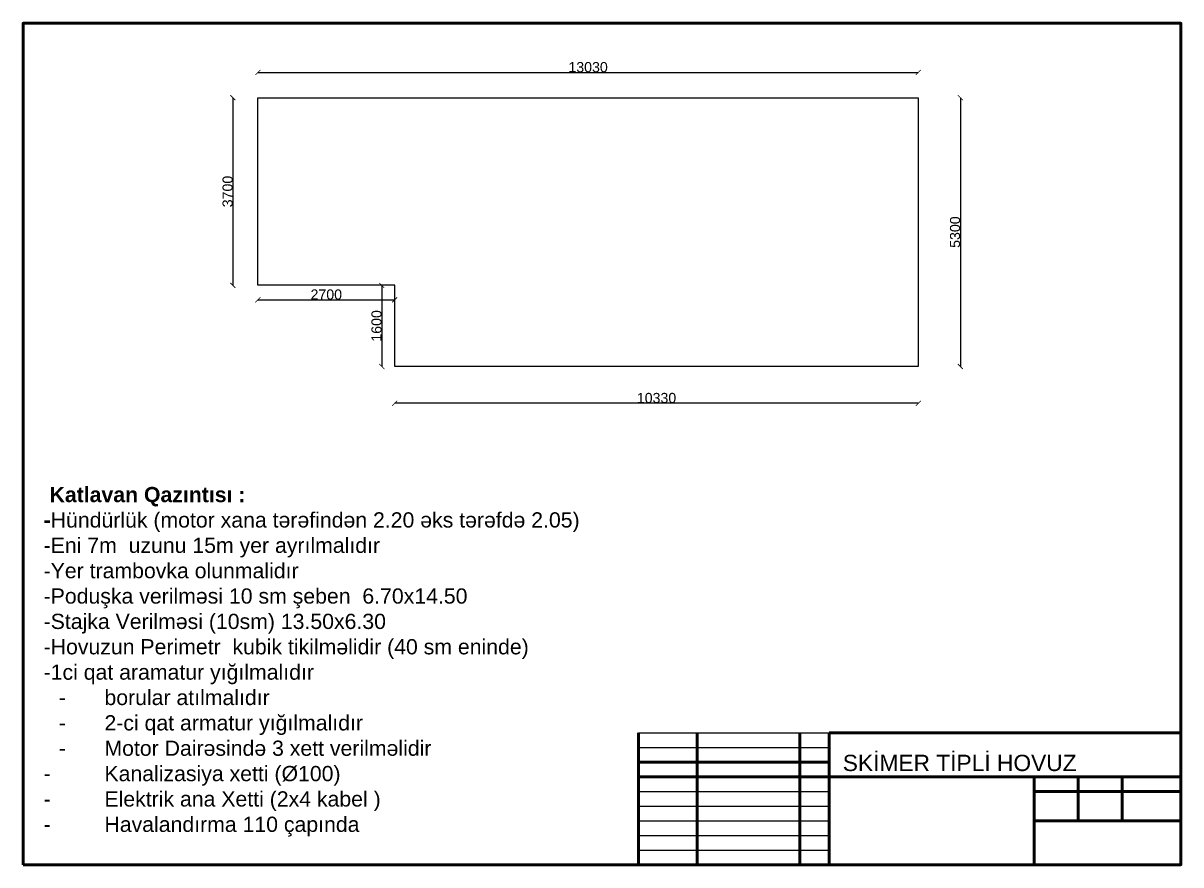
# Model space of a CAD drawing. Header units: millimetres. Extents: x 1659 to 76308, y 1100 to 43767.
# Drawn here: x 1659 to 24498, y 26875 to 43470 of the extents above; entities that cross this region are included whole.
import ezdxf

# ---------------------------------------------------------------- set-up
doc = ezdxf.new("R2010")
doc.units = ezdxf.units.MM
doc.styles.get("Standard").update_dxf_attribs({"font": 'arial.ttf'})
doc.dimstyles.new('Copy of ISO-25', dxfattribs={"dimtxt": 200, "dimasz": 100, "dimexe": 1.25, "dimexo": 0.625, "dimgap": 1, "dimtad": 1, "dimdec": 0, "dimtxsty": 'Standard', "dimblk": 'ARCHTICK', "dimcen": 2, "dimse1": 1, "dimse2": 1, "dimadec": 0, "dimazin": 0, "dimtfac": 1, "dimtdec": 0, "dimtmove": 1, "dimatfit": 3, "dimldrblk": 'ARCHTICK', "dimfxl": 1, "dimarcsym": 0})

# ---------------------------------------------------------------- blocks, each defined once
blk = doc.blocks.new('_ArchTick')
at = {"color": 0, "linetype": 'ByBlock', "const_width": 0.15}
blk.add_lwpolyline([(-0.5, -0.5), (0.5, 0.5)], dxfattribs=at)
blk = doc.blocks.new('*D87')
at = {"color": 0, "lineweight": -2, "transparency": 16777216}
blk.add_line((6289, 42499), (19319, 42499), dxfattribs=at)
at = {"layer": 'Defpoints', "color": 0, "transparency": 16777216}
for p in [(19319, 42499), (6289, 42001), (19319, 42001)]:
    blk.add_point(p, dxfattribs=at)
at = {"color": 0, "lineweight": -2, "transparency": 16777216, "xscale": 100, "yscale": 100, "zscale": 100, "rotation": 180}
blk.add_blockref('_ArchTick', (6289, 42499), dxfattribs=at)
at = {"color": 0, "lineweight": -2, "transparency": 16777216, "xscale": 100, "yscale": 100, "zscale": 100}
blk.add_blockref('_ArchTick', (19319, 42499), dxfattribs=at)
at = {"color": 0, "transparency": 16777216, "insert": (12804, 42602), "char_height": 200, "attachment_point": 5}
blk.add_mtext('13030', dxfattribs=at)
blk = doc.blocks.new('*D88')
at = {"color": 0, "lineweight": -2, "transparency": 16777216}
blk.add_line((20148, 42001), (20148, 36701), dxfattribs=at)
at = {"layer": 'Defpoints', "color": 0, "transparency": 16777216}
for p in [(19319, 42001), (19319, 36701), (20148, 36701)]:
    blk.add_point(p, dxfattribs=at)
at = {"color": 0, "lineweight": -2, "transparency": 16777216, "xscale": 100, "yscale": 100, "zscale": 100}
for p, rotation in [((20148, 42001), 90), ((20148, 36701), 270)]:
    blk.add_blockref('_ArchTick', p, dxfattribs=dict(at, rotation=rotation))
at = {"color": 0, "transparency": 16777216, "insert": (20045, 39351), "char_height": 200, "attachment_point": 5, "rotation": 90}
blk.add_mtext('5300', dxfattribs=at)
blk = doc.blocks.new('*D89')
at = {"color": 0, "lineweight": -2, "transparency": 16777216}
blk.add_line((19319, 35975), (8989, 35975), dxfattribs=at)
at = {"layer": 'Defpoints', "color": 0, "transparency": 16777216}
for p in [(8989, 36701), (19319, 36701), (8989, 35975)]:
    blk.add_point(p, dxfattribs=at)
at = {"color": 0, "lineweight": -2, "transparency": 16777216, "xscale": 100, "yscale": 100, "zscale": 100, "rotation": 180}
blk.add_blockref('_ArchTick', (8989, 35975), dxfattribs=at)
at = {"color": 0, "lineweight": -2, "transparency": 16777216, "xscale": 100, "yscale": 100, "zscale": 100}
blk.add_blockref('_ArchTick', (19319, 35975), dxfattribs=at)
at = {"color": 0, "transparency": 16777216, "insert": (14154, 36079), "char_height": 200, "attachment_point": 5}
blk.add_mtext('10330', dxfattribs=at)
blk = doc.blocks.new('*D90')
at = {"color": 0, "lineweight": -2, "transparency": 16777216}
blk.add_line((5796, 42001), (5796, 38301), dxfattribs=at)
at = {"layer": 'Defpoints', "color": 0, "transparency": 16777216}
for p in [(6289, 42001), (5796, 38301), (6289, 38301)]:
    blk.add_point(p, dxfattribs=at)
at = {"color": 0, "lineweight": -2, "transparency": 16777216, "xscale": 100, "yscale": 100, "zscale": 100}
for p, rotation in [((5796, 42001), 90), ((5796, 38301), 270)]:
    blk.add_blockref('_ArchTick', p, dxfattribs=dict(at, rotation=rotation))
at = {"color": 0, "transparency": 16777216, "insert": (5693, 40151), "char_height": 200, "attachment_point": 5, "rotation": 90}
blk.add_mtext('3700', dxfattribs=at)
blk = doc.blocks.new('*D91')
at = {"color": 0, "lineweight": -2, "transparency": 16777216}
blk.add_line((8734, 38301), (8734, 36701), dxfattribs=at)
at = {"layer": 'Defpoints', "color": 0, "transparency": 16777216}
for p in [(8989, 38301), (8734, 36701), (8989, 36701)]:
    blk.add_point(p, dxfattribs=at)
at = {"color": 0, "lineweight": -2, "transparency": 16777216, "xscale": 100, "yscale": 100, "zscale": 100}
for p, rotation in [((8734, 38301), 90), ((8734, 36701), 270)]:
    blk.add_blockref('_ArchTick', p, dxfattribs=dict(at, rotation=rotation))
at = {"color": 0, "transparency": 16777216, "insert": (8631, 37501), "char_height": 200, "attachment_point": 5, "rotation": 90}
blk.add_mtext('1600', dxfattribs=at)
blk = doc.blocks.new('*D92')
at = {"color": 0, "lineweight": -2, "transparency": 16777216}
blk.add_line((6289, 38016), (8989, 38016), dxfattribs=at)
at = {"layer": 'Defpoints', "color": 0, "transparency": 16777216}
for p in [(6289, 38301), (8989, 38301), (8989, 38016)]:
    blk.add_point(p, dxfattribs=at)
at = {"color": 0, "lineweight": -2, "transparency": 16777216, "xscale": 100, "yscale": 100, "zscale": 100, "rotation": 180}
blk.add_blockref('_ArchTick', (6289, 38016), dxfattribs=at)
at = {"color": 0, "lineweight": -2, "transparency": 16777216, "xscale": 100, "yscale": 100, "zscale": 100}
blk.add_blockref('_ArchTick', (8989, 38016), dxfattribs=at)
at = {"color": 0, "transparency": 16777216, "insert": (7639, 38119), "char_height": 200, "attachment_point": 5}
blk.add_mtext('2700', dxfattribs=at)

msp = doc.modelspace()

# ---------------------------------------------------------------- linework, layer by layer
at = {"linetype": 'Continuous', "lineweight": 60}
for p, q in [((24498.3, 30055.6), (24498.3, 26875.4)), ((13801.2, 29477.4), (13801.2, 26875.4)), ((14957.7, 29477.4), (14957.7, 26875.4)), ((16981.4, 29477.4), (16981.4, 26875.4)), ((17559.7, 29477.4), (24498.3, 29477.4)), ((17559.7, 29477.4), (17559.7, 26875.4)), ((13801.2, 28899.2), (17559.7, 28899.2)), ((13801.2, 28610.1), (24498.3, 28610.1)), ((21607.2, 28610.1), (21607.2, 26875.4)), ((22474.6, 28610.1), (22474.6, 27742.7)), ((23341.9, 28610.1), (23341.9, 27742.7)), ((21607.2, 28320.9), (24498.3, 28320.9)), ((21607.2, 27742.7), (24498.3, 27742.7)), ((13801.2, 26875.4), (24498.3, 26875.4))]:
    msp.add_line(p, q, dxfattribs=at)
at = {"linetype": 'Continuous'}
for p, q in [((13801.2, 29477.4), (17559.7, 29477.4)), ((13801.2, 29188.3), (17559.7, 29188.3)), ((13801.2, 28320.9), (17559.7, 28320.9)), ((13801.2, 28031.8), (17559.7, 28031.8)), ((13801.2, 27742.7), (17559.7, 27742.7)), ((13801.2, 27453.6), (17559.7, 27453.6)), ((13801.2, 27164.5), (17559.7, 27164.5))]:
    msp.add_line(p, q, dxfattribs=at)
at = {"linetype": 'Continuous', "lineweight": 60}
msp.add_lwpolyline([(1658.5, 26875.4), (24498.3, 26875.4), (24498.3, 43470.4), (1658.5, 43470.4), (1658.5, 26875.4)], dxfattribs=at)
at = {"ltscale": 0.5}
msp.add_lwpolyline([(8988.8, 38301.5), (6288.8, 38301.5), (6288.8, 42001.5), (19318.8, 42001.5), (19318.8, 36701.5), (8988.8, 36701.5), (8988.8, 38301.5)], dxfattribs=at)
at = {"ltscale": 0.01}
msp.add_lwpolyline([(13801.2, 29477.4), (17559.7, 29477.4), (17559.7, 26875.4), (13801.2, 26875.4)], close=True, dxfattribs=at)

# ---------------------------------------------------------------- texts
at = {"insert": (2062.2, 34326), "char_height": 300, "attachment_point": 1}
msp.add_mtext_dynamic_manual_height_columns('{\\fArial|b1|i0|c204|p34; Katlavan Qa\\fArial|b1|i0|c238|p34;zıntısı \\fArial|b1|i0|c204|p34;:\\P-\\fArial|b0|i0|c238|p34;Hündürlük} {\\fArial|b0|i0|c238|p34;(motor xana tərəfindən 2.20 əks tərəfdə 2.05}){\\fArial|b0|i0|c238|p34; }\\P-{\\fArial|b0|i0|c238|p34;E}ni 7m  uzunu 15m yer ayr{\\fArial|b0|i0|c238|p34;ılmalıdır  \\P-Yer trambovka olunmalidır \\P-}Podu{\\fArial|b0|i0|c238|p34;şka verilməsi 10 sm şeben} {\\fArial|b0|i0|c238|p34; 6.70}x{\\fArial|b0|i0|c238|p34;14.50 \\P-Stajka Verilməsi (10sm) 13.50x6.30\\P-Hovuzun Perimetr  kubik tikilməlidir (40 sm eninde) \\P-1ci qat aramatur yığılmalıdır \\P\\pxi-3,l4,t4;-^Iborular atılmalıdır \\P-^I2-ci qat armatur yığılmalıdır \\P-^IMotor Dairəsində 3 xett verilməlidir \\P-^IKanalizasiya xetti (}%%C{\\fArial|b0|i0|c238|p34;100)\\P-^IElektrik ana Xetti (2x4 kabel )\\P-^IHavalandırma 110 çapında }', width=13906.487, gutter_width=0, heights=[9118], dxfattribs=at)
at = {"insert": (17828.3, 29045.6), "char_height": 321.273, "width": 4679.137, "attachment_point": 1}
msp.add_mtext('SK{\\fArial|b0|i0|c238|p34;İ}MER T{\\fArial|b0|i0|c238|p34;İ}PL{\\fArial|b0|i0|c238|p34;İ} HOVUZ ', dxfattribs=at)

# ---------------------------------------------------------------- dimensions: what is measured, and where the dimension line sits
for base, p1, p2, picture, middle in [((19318.8, 42499), (6288.8, 42001.5), (19318.8, 42001.5), '*D87', (12803.8, 42602.2)), ((8988.8, 38016.3), (6288.8, 38301.5), (8988.8, 38301.5), '*D92', (7638.8, 38119.4)), ((8988.8, 35975.5), (19318.8, 36701.5), (8988.8, 36701.5), '*D89', (14153.8, 36078.6))]:
    dim = msp.add_linear_dim(base=base, p1=p1, p2=p2, dimstyle='Copy of ISO-25')
    dim.commit()
    dim.dimension.update_dxf_attribs({"geometry": picture, "text_midpoint": middle})
for base, p1, p2, picture, middle in [((5796.2, 38301.5), (6288.8, 42001.5), (6288.8, 38301.5), '*D90', (5693.1, 40151.5)), ((20148.5, 36701.5), (19318.8, 42001.5), (19318.8, 36701.5), '*D88', (20045.3, 39351.5)), ((8734.2, 36701.5), (8988.8, 38301.5), (8988.8, 36701.5), '*D91', (8631.1, 37501.5))]:
    dim = msp.add_linear_dim(base=base, p1=p1, p2=p2, angle=90, dimstyle='Copy of ISO-25')
    dim.commit()
    dim.dimension.update_dxf_attribs({"geometry": picture, "text_midpoint": middle})

doc.saveas('drawing.dxf')
